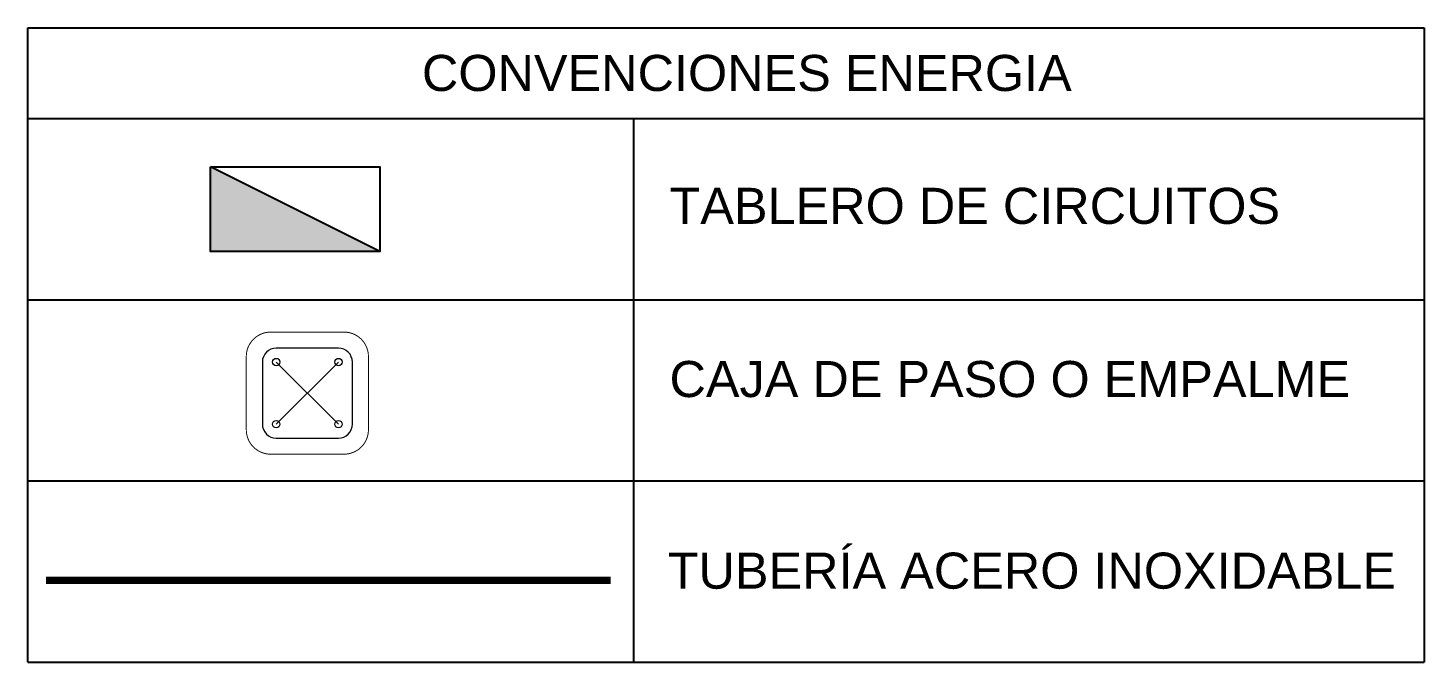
# Model space of a CAD drawing. Header units: millimetres. Extents: x -430 to 485, y 17 to 957.
# Drawn here: x 354.932 to 358.801, y 40.836 to 42.593 of the extents above; entities that cross this region are included whole.
import ezdxf
from ezdxf.lldxf.tags import DXFTag

# ---------------------------------------------------------------- set-up
doc = ezdxf.new("R2010")
doc.units = ezdxf.units.MM
doc.linetypes.add('LÍNEAS_OCULTASX2', pattern=[0.75, 0.5, -0.25])
doc.layers.add('-CN-GYD-TUBERÍA TOMACORRIENTE PVC', color=86, linetype='Continuous', lineweight=18)
doc.layers.add('RE80', color=7, linetype='Continuous', lineweight=15)
doc.layers.add('-CN-GYD-VENTANA GRAFICA', color=7, linetype='Continuous', lineweight=5, true_color=0xa953a0)
for name, color, linetype in [('AIRE ACONDICIONADO', 50, 'Continuous'), ('RE60', 7, 'Continuous'), ('TB', 7, 'Continuous')]:
    doc.layers.add(name, color=color, linetype=linetype)
doc.styles.add('ROMANS', font='arial.ttf')
doc.styles.get("Standard").update_dxf_attribs({"font": 'arial.ttf'})
tags = doc.linetypes.add('EMT_LINE', pattern='A,0.5,-0.2,["EMT",Standard,S=0.1,R=0,X=-0.1,Y=-0.05],-0.25', length=0.95).pattern_tags.tags
tags[6] = DXFTag(74, 10)

# ---------------------------------------------------------------- blocks, each defined once
blk = doc.blocks.new('TB')
at = {"layer": 'TB'}
h = blk.add_hatch(color=256, dxfattribs=at)
h.dxf.hatch_style = 1
h.paths.add_polyline_path([(0.1564, 0), (-0.1564, 0.1562), (-0.1564, 0)])
blk.add_lwpolyline([(-0.1564, 0.1562), (0.1564, 0.1562), (0.1564, 0), (-0.1564, 0)], close=True, dxfattribs=at)
blk.add_lwpolyline([(0.1564, 0), (-0.1564, 0.1562)], dxfattribs=at)
blk = doc.blocks.new('Caja de paso')
at = {"layer": '-CN-GYD-TUBERÍA TOMACORRIENTE PVC', "const_width": 0.00173}
blk.add_lwpolyline([(-0.1111, 0.0667), (-0.1111, -0.0667, 0.414214), (-0.0667, -0.1111), (0.0667, -0.1111, 0.414214), (0.1111, -0.0667), (0.1111, 0.0667, 0.414214), (0.0667, 0.1111), (-0.0667, 0.1111, 0.414214)], format="xyb", close=True, dxfattribs=at)
at = {"layer": '-CN-GYD-TUBERÍA TOMACORRIENTE PVC'}
blk.add_lwpolyline([(-0.0566, -0.0819), (0.0566, -0.0819, 0.414214), (0.0819, -0.0566), (0.0819, 0.0566, 0.414214), (0.0566, 0.0819), (-0.0566, 0.0819, 0.414214), (-0.0819, 0.0566), (-0.0819, -0.0566, 0.414214)], format="xyb", close=True, dxfattribs=at)
at = {"layer": '-CN-GYD-TUBERÍA TOMACORRIENTE PVC', "linetype": 'LÍNEAS_OCULTASX2'}
for points in [[(-0.0566, 0.0566), (0.0566, -0.0566)], [(0.0566, 0.0566), (-0.0566, -0.0566)]]:
    blk.add_lwpolyline(points, dxfattribs=at)
at = {"layer": '-CN-GYD-TUBERÍA TOMACORRIENTE PVC'}
for centre in [(-0.0566, 0.0566), (0.0566, 0.0566), (-0.0566, -0.0566), (0.0566, -0.0566)]:
    blk.add_circle(centre, 0.00665, dxfattribs=at)

msp = doc.modelspace()

# ---------------------------------------------------------------- linework, layer by layer
at = {"layer": 'AIRE ACONDICIONADO', "linetype": 'EMT_LINE', "ltscale": 20, "const_width": 0.02}
msp.add_lwpolyline([(356.5469, 41.0619), (354.9817, 41.0619)], dxfattribs=at)
at = {"layer": 'RE60'}
for p, q in [((358.8008, 42.5932, 0), (358.8008, 40.8356, 0)), ((356.6099, 42.3422, 0), (356.6099, 40.8356, 0)), ((354.932, 41.84, 0), (358.8008, 41.84, 0)), ((354.932, 41.3378, 0), (358.8008, 41.3378, 0)), ((354.932, 40.8356, 0), (358.8008, 40.8356, 0))]:
    msp.add_line(p, q, dxfattribs=at)
at = {"layer": 'RE60', "elevation": 0}
for points in [[(354.932, 42.5932), (358.8008, 42.5932)], [(354.932, 40.8356), (354.932, 42.5932)], [(354.932, 42.3422), (358.8008, 42.3422)]]:
    msp.add_lwpolyline(points, dxfattribs=at)

# ---------------------------------------------------------------- block references
at = {"layer": '-CN-GYD-VENTANA GRAFICA', "linetype": 'Continuous', "ltscale": 10, "xscale": 1.523145158877299, "yscale": 1.523145158877299, "zscale": 1.523145158877299}
msp.add_blockref('Caja de paso', (355.7063, 41.581), dxfattribs=at)
at = {"layer": 'TB', "xscale": 1.5, "yscale": 1.5, "zscale": 1.5}
msp.add_blockref('TB', (355.6725, 41.9739, 0), dxfattribs=at)

# ---------------------------------------------------------------- texts
at = {"layer": 'RE60', "ltscale": 0.02, "insert": (356.9047, 42.4677, 0), "char_height": 0.1, "width": 5.556574, "attachment_point": 5, "style": 'ROMANS'}
msp.add_mtext(' CONVENCIONES ENERGIA', dxfattribs=at)
at = {"layer": 'RE80', "ltscale": 0.015, "char_height": 0.1, "attachment_point": 4, "style": 'ROMANS'}
for s, insert, width in [('\\pxl1,r1.8772;TABLERO DE CIRCUITOS', (356.6099, 42.0994, 0), 3.387716), ('\\pxl1,r1.8772;CAJA DE PASO O EMPALME', (356.6099, 41.6194, 0), 3.387716), ('TUBERÍA ACERO INOXIDABLE', (356.7049, 41.0883, 0), 2.011846)]:
    msp.add_mtext(s, dxfattribs=dict(at, insert=insert, width=width))

doc.saveas('drawing.dxf')
